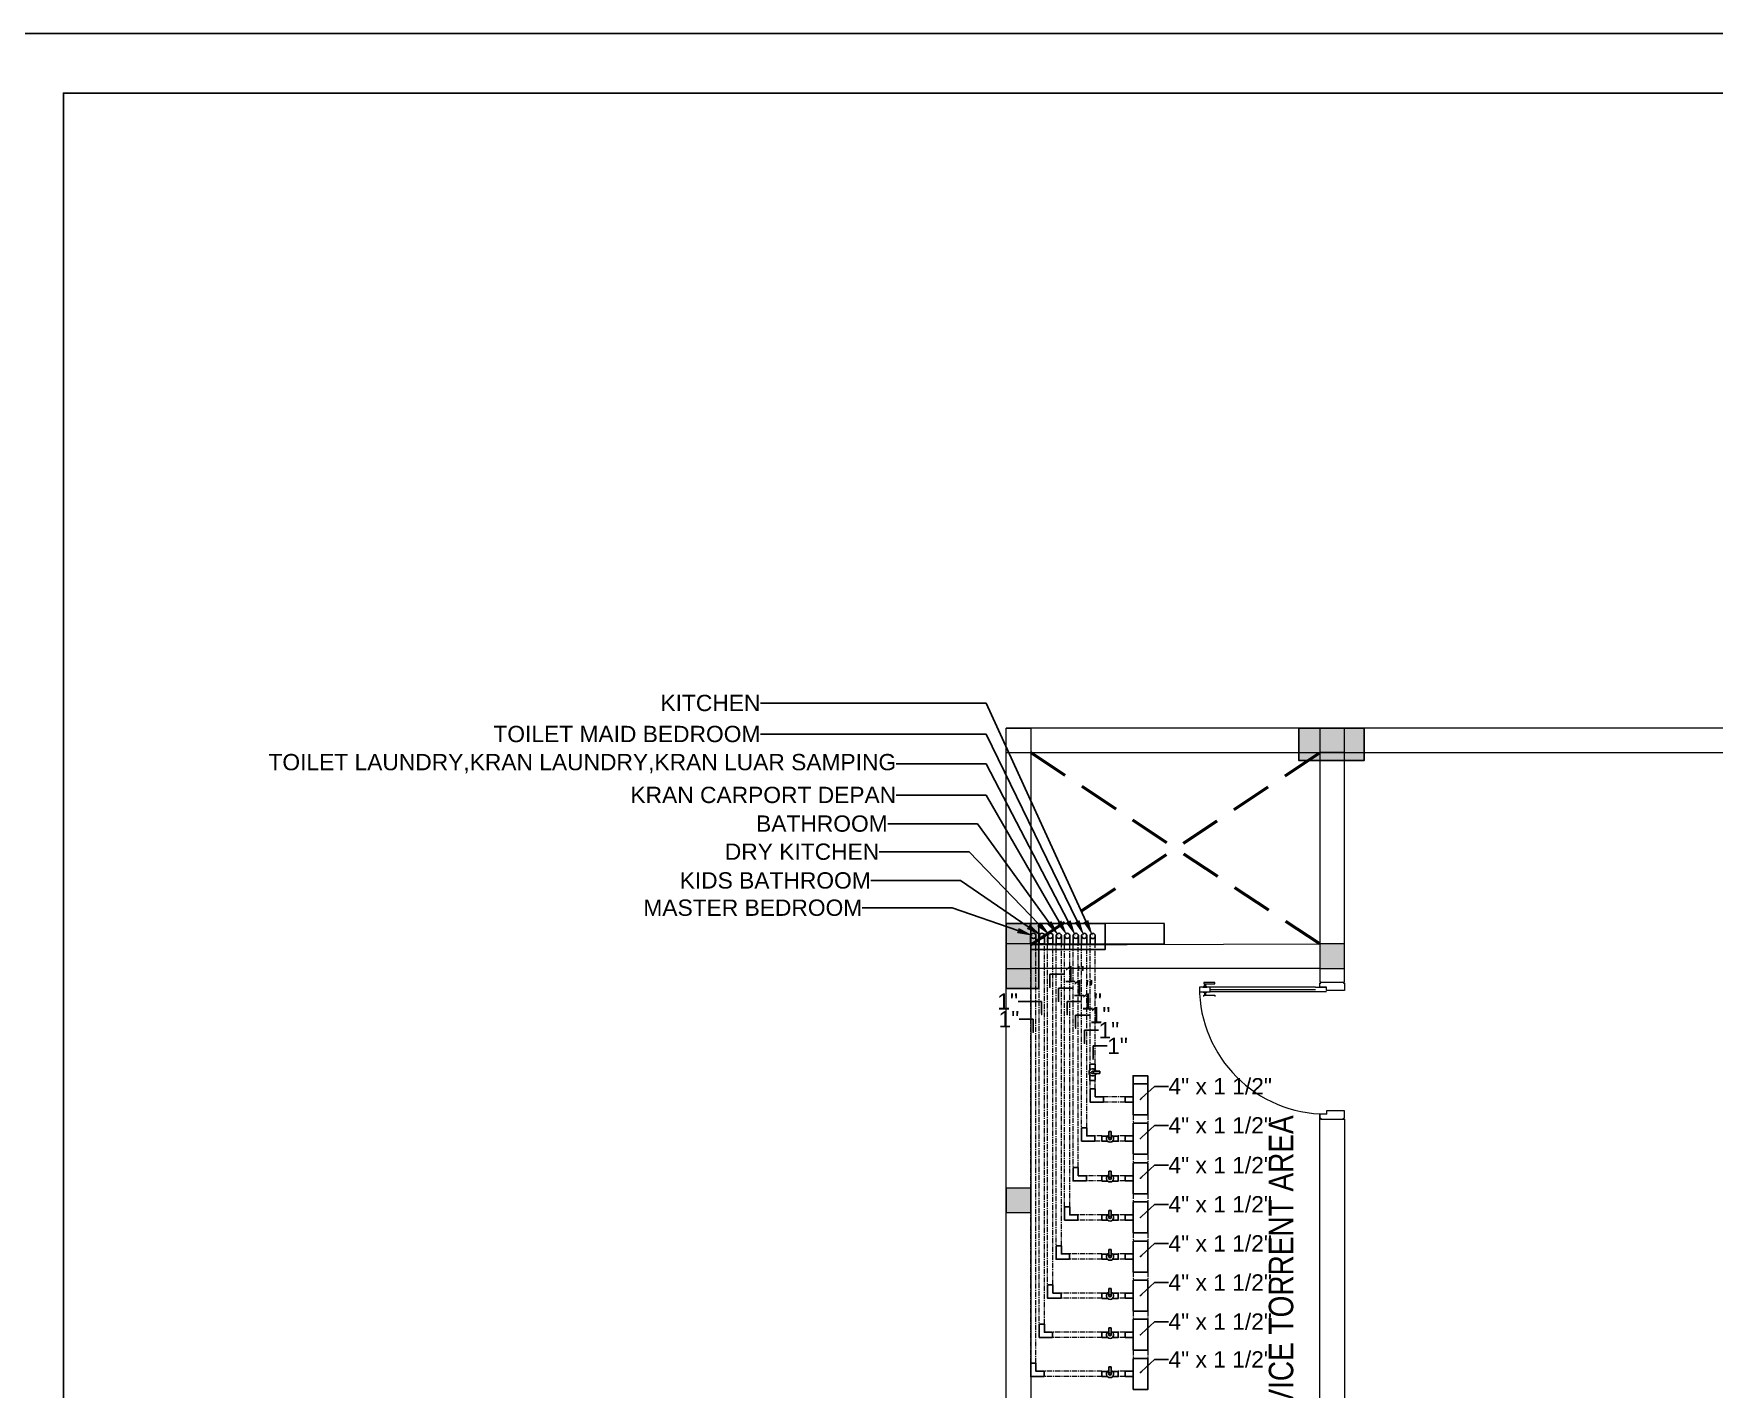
# Model space of a CAD drawing. Header units: millimetres. Extents: x 7371 to 278338, y -43753 to 35464.
# Drawn here: x 69952 to 80261, y 27145 to 35464 of the extents above; entities that cross this region are included whole.
import ezdxf
from ezdxf import colors
from ezdxf.entities.mleader import LeaderData, LeaderLine
from ezdxf.math import Vec2, Vec3

# ---------------------------------------------------------------- set-up
doc = ezdxf.new("R2010")
doc.units = ezdxf.units.MM
doc.header["$MEASUREMENT"] = 0
for name, pattern in [('CENTER', [50.8, 31.75, -6.35, 6.35, -6.35]), ('DASHED2', [0.375, 0.25, -0.125]), ('SLD-Solid', [0])]:
    doc.linetypes.add(name, pattern=pattern)
for name, color, linetype, lineweight in [('DINDING', 1, 'Continuous', 20), ('DOOR OPENING', 4, 'SLD-Solid', 5), ('FURNITURE', 25, 'Continuous', 5), ('HATCH', 8, 'Continuous', 13), ('KOL', 5, 'Continuous', 18), ('LEGEND', 1, 'DASHED2', 50), ('PIPA AIR BERSIH', 5, 'CENTER', 5)]:
    doc.layers.add(name, color=color, linetype=linetype, lineweight=lineweight)
doc.layers.add('TEXT', color=4, linetype='Continuous')
doc.layers.add('WALL', color=90, linetype='Continuous')
doc.styles.add('Arial Narrow', font='ARIALN.TTF')
doc.styles.get("Standard").update_dxf_attribs({"font": 'arial.ttf'})

# ---------------------------------------------------------------- blocks, each defined once
blk = doc.blocks.new('KOLOM PRAKTIS')
at = {"layer": 'HATCH'}
h = blk.add_hatch(color=256, dxfattribs=at)
h.dxf.hatch_style = 1
h.paths.add_polyline_path([(-75, 75), (-75, -75), (75, -75), (75, 75)])
at = {"layer": 'KOL'}
blk.add_lwpolyline([(-75, -75), (75, -75), (75, 75), (-75, 75)], close=True, dxfattribs=at)
blk = doc.blocks.new('hs')
at = {"layer": 'DINDING', "color": 8}
for p, q in [((404.744, 80.27), (395.074, 80.27)), ((395.074, 80.12), (404.744, 80.12)), ((395.224, 78.94), (396.999, 78.945)), ((396.999, 78.795), (395.224, 78.795)), ((396.999, 73.05), (396.999, 77.901)), ((397.149, 77.87), (397.149, 73.05))]:
    blk.add_line(p, q, dxfattribs=at)
blk.add_lwpolyline([(395.074, 66.315), (395.074, 80.27), (395.224, 80.27), (395.224, 66.315), (395.224, 66.315)], dxfattribs=at)
blk.add_lwpolyline([(397.149, 78.71), (397.149, 80.12), (396.999, 80.12), (396.999, 78.71)], close=True, dxfattribs=at)
at = {"layer": 'DOOR OPENING', "color": 8, "linetype": 'Continuous', "ltscale": 10, "transparency": 33554687}
for p, q in [((397.004, 78.71), (396.999, 78.71)), ((397.144, 78.71), (397.149, 78.71)), ((396.29, 78.699), (396.29, 78.684)), ((396.29, 78.646), (396.29, 78.63)), ((396.296, 78.699), (396.296, 78.684)), ((396.296, 78.646), (396.296, 78.63)), ((396.971, 78.68), (396.326, 78.68)), ((396.326, 78.665), (396.971, 78.665)), ((396.971, 78.65), (396.326, 78.65)), ((397.004, 77.87), (396.999, 77.87)), ((397.144, 77.87), (397.149, 77.87))]:
    blk.add_line(p, q, dxfattribs=at)
at = {"layer": 'DOOR OPENING', "color": 8, "linetype": 'Continuous', "transparency": 33554687}
for p, q in [((397.004, 78.705), (397.004, 78.71)), ((397.004, 78.71), (397.144, 78.71)), ((397.144, 78.71), (397.144, 78.705)), ((396.326, 78.68), (396.259, 78.68)), ((396.259, 78.68), (396.259, 78.65)), ((396.259, 78.65), (396.326, 78.65)), ((396.281, 78.68), (396.304, 78.68)), ((396.281, 78.65), (396.304, 78.65)), ((396.281, 78.648), (396.281, 78.65)), ((396.302, 78.684), (396.283, 78.684)), ((396.302, 78.646), (396.283, 78.646)), ((396.354, 78.708), (396.286, 78.708)), ((396.286, 78.708), (396.286, 78.699)), ((396.286, 78.699), (396.354, 78.699)), ((396.286, 78.63), (396.354, 78.63)), ((396.286, 78.622), (396.286, 78.63)), ((396.304, 78.68), (396.304, 78.682)), ((396.304, 78.65), (396.304, 78.648)), ((396.326, 78.65), (396.326, 78.68)), ((396.354, 78.699), (396.354, 78.708)), ((396.354, 78.63), (396.354, 78.622)), ((396.971, 78.68), (397.039, 78.68)), ((397.039, 78.65), (396.971, 78.65)), ((396.999, 78.68), (396.999, 78.705)), ((396.999, 78.705), (397.004, 78.705)), ((397.039, 78.68), (396.999, 78.68)), ((397.039, 78.66), (397.039, 78.68)), ((397.149, 78.66), (397.039, 78.66)), ((397.144, 78.705), (397.149, 78.705)), ((397.149, 78.705), (397.149, 78.66)), ((397.039, 77.9), (396.999, 77.9)), ((396.999, 77.9), (396.999, 77.875)), ((397.039, 77.92), (397.039, 77.9)), ((397.149, 77.92), (397.039, 77.92)), ((397.149, 77.875), (397.149, 77.92)), ((396.999, 77.875), (397.004, 77.875)), ((397.004, 77.875), (397.004, 77.87)), ((397.004, 77.87), (397.144, 77.87)), ((397.144, 77.87), (397.144, 77.875)), ((397.144, 77.875), (397.149, 77.875))]:
    blk.add_line(p, q, dxfattribs=at)
at = {"layer": 'DOOR OPENING', "color": 8, "transparency": 33554687}
blk.add_line((396.281, 78.682), (396.281, 78.68), dxfattribs=at)
at = {"layer": 'DOOR OPENING', "color": 8, "ltscale": 10, "transparency": 33554687}
blk.add_arc((397.039, 78.68), 0.78, 180, 270, dxfattribs=at)
at = {"layer": 'DOOR OPENING', "color": 8, "linetype": 'Continuous', "transparency": 33554687}
for centre, start, end in [((396.283, 78.682), 90, 180), ((396.283, 78.648), 180, 270), ((396.302, 78.682), 0, 90), ((396.302, 78.648), 270, 0)]:
    blk.add_arc(centre, 0.00169, start, end, dxfattribs=at)
at = {"layer": 'FURNITURE', "color": 8, "linetype": 'Continuous', "transparency": 33554687}
blk.add_line((395.224, 77.832), (395.224, 77.582), dxfattribs=at)
at = {"layer": 'LEGEND', "color": 8}
for p, q in [((395.224, 78.94), (396.999, 80.12)), ((395.224, 80.12), (396.999, 78.945))]:
    blk.add_line(p, q, dxfattribs=at)
at = {"layer": 'WALL', "color": 8, "transparency": 33554687, "xscale": 0.001, "yscale": 0.001, "zscale": 0.001}
for p in [(397.074, 80.195), (395.149, 78.87), (397.074, 78.87), (395.149, 77.37)]:
    blk.add_blockref('KOLOM PRAKTIS', p, dxfattribs=at)
at = {"layer": 'TEXT', "color": 8, "transparency": 33554687, "style": 'Arial Narrow'}
blk.add_text('SERVICE TORRENT AREA', height=0.15, rotation=90, dxfattribs=at).set_placement((396.835, 75.745))
blk = doc.blocks.new('k4')
at = {"true_color": 0x636466}
h = blk.add_hatch(dxfattribs=at)
h.set_pattern_fill('ANGLE', color=251)
h.set_pattern_definition([(0, (0, 0), (0, 6.985), [5.08, -1.905]), (90, (0, 0), (-6.985, 4e-16), [5.08, -1.905])])
h.paths.add_polyline_path([(210.558, -20.392), (210.358, -20.392), (210.358, -20.792), (210.558, -20.792)])
h = blk.add_hatch(color=251, dxfattribs=at)
h.dxf.hatch_style = 1
h.paths.add_polyline_path([(210.558, -20.594), (210.358, -20.594), (210.358, -20.792), (210.558, -20.792)])
h.paths.add_polyline_path([(210.558, -20.392), (210.358, -20.392), (210.358, -20.594), (210.558, -20.594)])
for p, q in [((210.358, -20.392), (210.558, -20.392)), ((210.558, -20.392), (210.558, -20.792)), ((210.558, -20.792), (210.358, -20.792))]:
    blk.add_line(p, q)
blk.add_lwpolyline([(210.358, -20.392), (210.558, -20.392), (210.558, -20.792), (210.358, -20.792)], close=True)
blk = doc.blocks.new('KLR')
at = {"rotation": 270}
blk.add_blockref('k4', (323.851, 399.231), dxfattribs=at)
blk.add_blockref('k4', (90.905, 208.065))
blk = doc.blocks.new('FFRRT')
for points in [[(100321, -2770), (100321, -2802)], [(100371, -2770), (100321, -2770)], [(100371, -2691), (100371, -2741)], [(100371, -2831), (100371, -2881), (100461, -2881), (100461, -2691), (100371, -2691)], [(100371, -2831), (100371, -2741)], [(100371, -2802), (100321, -2802)]]:
    blk.add_lwpolyline(points)
blk = doc.blocks.new('TRR444')
for points in [[(99645, -1673), (99645, -1623), (99555, -1623), (99555, -1673)], [(99555, -1673), (99645, -1673)]]:
    blk.add_lwpolyline(points)
blk = doc.blocks.new('fdfd')
blk.add_lwpolyline([(99685, -1599), (99685, -1649), (99717, -1649), (99717, -1599)])
blk.add_circle((99701, -1599), 16)
blk = doc.blocks.new('DD443')
for points in [[(99631, -2396), (99597, -2396), (99597, -2364), (99631, -2364)], [(99640, -2380), (99640, -2336)], [(99653, -2336), (99640, -2336)], [(99653, -2380), (99653, -2336)], [(99697, -2364), (99697, -2396), (99662, -2396)], [(99662, -2364), (99697, -2364)]]:
    blk.add_lwpolyline(points)
blk.add_circle((99647, -2380), 6.69)
blk.add_arc((99647, -2380), 22, 107.6716, 72.3284)
blk = doc.blocks.new('_Dot')
at = {"color": 0, "linetype": 'ByBlock', "lineweight": -2}
blk.add_line((-0.5, 0), (-1, 0), dxfattribs=at)
at = {"color": 0, "linetype": 'ByBlock', "const_width": 0.5}
blk.add_lwpolyline([(-0.25, 0, 1), (0.25, 0, 1)], format="xyb", close=True, dxfattribs=at)

msp = doc.modelspace()

# ---------------------------------------------------------------- linework, layer by layer
for points in [[(90569.1, 35463.6), (90569.1, 5896.5), (69769.7, 5896.5), (69769.7, 35463.6)], [(90204.2, 35098.7), (90204.2, 6261.4), (70134.6, 6261.4), (70134.6, 35098.7)], [(76523.6, 30003.1), (76067.8, 30003.1), (76067.8, 29843), (76523.6, 29843)]]:
    msp.add_lwpolyline(points, close=True)
for points in [[(76067.1, 29877.9), (76067.4, 30002.8)], [(76067.4, 30002.8), (76886.1, 30005.1)], [(76886.1, 30002.8), (76886.4, 29875.7), (76067.4, 29877.9)], [(76463.4, 28990), (76431.4, 28990)], [(76431.4, 28990), (76431.4, 28908), (76513.4, 28908)], [(76463.4, 28990), (76463.4, 28940), (76513.4, 28940)], [(76513.4, 28940), (76513.4, 28908)], [(76411.4, 28750), (76379.4, 28750)], [(76379.4, 28750), (76379.4, 28668), (76461.4, 28668)], [(76411.4, 28750), (76411.4, 28700), (76461.4, 28700)], [(76461.4, 28700), (76461.4, 28668)], [(76359.4, 28505.9), (76327.4, 28505.9)], [(76327.4, 28505.9), (76327.4, 28423.9), (76409.4, 28423.9)], [(76359.4, 28505.9), (76359.4, 28455.9), (76409.4, 28455.9)], [(76409.4, 28455.9), (76409.4, 28423.9)], [(76307.4, 28265.9), (76275.4, 28265.9)], [(76275.4, 28265.9), (76275.4, 28183.9), (76357.4, 28183.9)], [(76307.4, 28265.9), (76307.4, 28215.9), (76357.4, 28215.9)], [(76357.4, 28215.9), (76357.4, 28183.9)], [(76255.4, 28025.9), (76223.4, 28025.9)], [(76223.4, 28025.9), (76223.4, 27943.9), (76305.4, 27943.9)], [(76255.4, 28025.9), (76255.4, 27975.9), (76305.4, 27975.9)], [(76305.4, 27975.9), (76305.4, 27943.9)], [(76203.4, 27785.9), (76171.4, 27785.9)], [(76171.4, 27785.9), (76171.4, 27703.9), (76253.4, 27703.9)], [(76203.4, 27785.9), (76203.4, 27735.9), (76253.4, 27735.9)], [(76253.4, 27735.9), (76253.4, 27703.9)], [(76151.4, 27545.9), (76119.4, 27545.9)], [(76119.4, 27545.9), (76119.4, 27463.9), (76201.4, 27463.9)], [(76151.4, 27545.9), (76151.4, 27495.9), (76201.4, 27495.9)], [(76201.4, 27495.9), (76201.4, 27463.9)], [(76099.4, 27305.9), (76067.4, 27305.9)], [(76067.4, 27305.9), (76067.4, 27223.9), (76149.4, 27223.9)], [(76099.4, 27305.9), (76099.4, 27255.9), (76149.4, 27255.9)], [(76149.4, 27255.9), (76149.4, 27223.9)]]:
    msp.add_lwpolyline(points)
at = {"layer": 'PIPA AIR BERSIH'}
for points in [[(76099.4, 30002.8), (76099.4, 30002.9)], [(76099.4, 27305.9), (76099.4, 29927.8)], [(76119.4, 27463.9), (76119.4, 29927.7)], [(76151.4, 27495.9), (76151.4, 29928.8)], [(76171.4, 27703.9), (76171.4, 29942.1)], [(76203.4, 27735.9), (76203.4, 29927.6)], [(76223.4, 27943.9), (76223.4, 29927.4)], [(76255.4, 27975.9), (76255.4, 29927.4)], [(76307.4, 28265.9), (76307.4, 29927.3)], [(76327.4, 28423.9), (76327.4, 29927.1)], [(76359.4, 28455.9), (76359.4, 29927.1)], [(76379.4, 28668), (76379.4, 29927)], [(76411.4, 28700), (76411.4, 29927)], [(76431.4, 28908), (76431.4, 29926.6)], [(76463.4, 28940), (76463.4, 29926.6)], [(76067.4, 27305.9), (76067.4, 29877.9)], [(76275.4, 28265.9), (76275.4, 29877.4)], [(76431.4, 28940), (76431.4, 28940)], [(76646.3, 28940), (76513.4, 28940)], [(76646.3, 28908), (76513.4, 28908)], [(76696.3, 28829), (76696.3, 28779)], [(76786.3, 28829), (76786.3, 28779)], [(76379.4, 28700), (76379.4, 28700)], [(76503.8, 28700), (76461.4, 28700)], [(76494, 28668), (76461.4, 28668)], [(76646.3, 28700), (76603.8, 28700)], [(76646.3, 28668), (76603.8, 28668)], [(76696.3, 28584.9), (76696.3, 28534.9)], [(76786.3, 28584.9), (76786.3, 28534.9)], [(76327.4, 28455.9), (76327.4, 28455.9)], [(76503.8, 28455.9), (76409.4, 28455.9)], [(76646.3, 28455.9), (76603.8, 28455.9)], [(76503.8, 28423.9), (76409.4, 28423.9)], [(76646.3, 28423.9), (76603.8, 28423.9)], [(76696.3, 28344.9), (76696.3, 28294.9)], [(76786.3, 28344.9), (76786.3, 28294.9)], [(76275.4, 28215.9), (76275.4, 28215.9)], [(76503.8, 28215.9), (76357.4, 28215.9)], [(76503.8, 28183.9), (76357.4, 28183.9)], [(76646.3, 28215.9), (76603.8, 28215.9)], [(76646.3, 28183.9), (76603.8, 28183.9)], [(76696.3, 28104.9), (76696.3, 28054.9)], [(76786.3, 28104.9), (76786.3, 28054.9)], [(76223.4, 27975.9), (76223.4, 27975.9)], [(76503.8, 27975.9), (76255.4, 27975.9)], [(76275.4, 27939.8), (76275.4, 27943.9)], [(76503.8, 27943.9), (76305.4, 27943.9)], [(76646.3, 27975.9), (76603.8, 27975.9)], [(76646.3, 27943.9), (76603.8, 27943.9)], [(76696.3, 27864.9), (76696.3, 27814.9)], [(76786.3, 27864.9), (76786.3, 27814.9)], [(76171.4, 27735.9), (76171.4, 27735.9)], [(76503.8, 27735.9), (76203.4, 27735.9)], [(76646.3, 27735.9), (76603.8, 27735.9)], [(76503.8, 27703.9), (76171.4, 27703.9)], [(76646.3, 27703.9), (76603.8, 27703.9)], [(76696.3, 27624.9), (76696.3, 27574.9)], [(76786.3, 27624.9), (76786.3, 27574.9)], [(76119.4, 27495.9), (76119.4, 27495.9)], [(76503.8, 27463.9), (76119.4, 27463.9)], [(76503.8, 27495.9), (76151.4, 27495.9)], [(76646.3, 27495.9), (76603.8, 27495.9)], [(76646.3, 27463.9), (76603.8, 27463.9)], [(76696.3, 27384.9), (76696.3, 27334.9)], [(76786.3, 27384.9), (76786.3, 27334.9)], [(76067.4, 27255.9), (76067.4, 27255.9)], [(76503.8, 27255.9), (76149.4, 27255.9)], [(76503.8, 27223.9), (76149.4, 27223.9)], [(76646.3, 27255.9), (76603.8, 27255.9)], [(76646.3, 27223.9), (76603.8, 27223.9)]]:
    msp.add_lwpolyline(points, dxfattribs=at)

# ---------------------------------------------------------------- block references
at = {"xscale": 999.2999589644489, "yscale": 999.2999589644489, "zscale": 999.2999589644489}
for name, p in [('hs', (-318879.5, -49011.6)), ('KLR', (-225134.8, -157538.2))]:
    msp.add_blockref(name, p, dxfattribs=at)
for name, p in [('fdfd', (-23617.3, 31527.2)), ('fdfd', (-23565.3, 31527)), ('fdfd', (-23513.3, 31526.9)), ('fdfd', (-23461.3, 31526.7)), ('fdfd', (-23409.3, 31526.6)), ('fdfd', (-23357.3, 31526.5)), ('fdfd', (-23305.3, 31526.3)), ('fdfd', (-23253.3, 31526)), ('FFRRT', (-23675.1, 31710.1)), ('TRR444', (-22859.2, 30692.1)), ('FFRRT', (-23675.1, 31470.1)), ('DD443', (-23092.7, 31063.6)), ('DD443', (-23092.7, 30819.4)), ('FFRRT', (-23675.1, 31225.9)), ('FFRRT', (-23675.1, 30985.9)), ('DD443', (-23092.7, 30579.4)), ('FFRRT', (-23675.1, 30745.9)), ('DD443', (-23092.7, 30339.4)), ('DD443', (-23092.7, 30099.4)), ('FFRRT', (-23675.1, 30505.9)), ('FFRRT', (-23675.1, 30265.9)), ('DD443', (-23092.7, 29859.4)), ('FFRRT', (-23675.1, 30025.9)), ('DD443', (-23092.7, 29619.4))]:
    msp.add_blockref(name, p)
at = {"rotation": 270}
msp.add_blockref('DD443', (78827, 128736.6), dxfattribs=at)

# ---------------------------------------------------------------- leaders
ml = msp.add_multileader_mtext('Standard')
ml.set_content('KITCHEN', color=256)
ml.set_leader_properties()
ml.build(insert=Vec2(0, 0))
ml.multileader.update_dxf_attribs({"dogleg_length": 0.36, "arrow_head_size": 100})
ctx = ml.context
ctx.base_point, ctx.char_height, ctx.arrow_head_size, ctx.landing_gap_size, ctx.plane_origin = Vec3(73818, 31355.7), 100, 100, 0.09, Vec3(76447.5, 29926.7)
ctx.text_align_type = 2
notes = []
notes.append((ctx, [(1, (1, 1, 0), (75793.7, 31355.7), (-1, 0), 1384, [(0, [(76447.5, 29926.7)], 0, [])])]))
ctx.mtext.insert, ctx.mtext.width, ctx.mtext.alignment, ctx.mtext.flow_direction = Vec3(74409.6, 31406.6), 1232.045, 3, 5
ml = msp.add_multileader_mtext('Standard')
ml.set_content('TOILET MAID BEDROOM', color=256)
ml.set_leader_properties()
ml.build(insert=Vec2(0, 0))
ml.multileader.update_dxf_attribs({"dogleg_length": 0.36, "arrow_head_size": 100})
ctx = ml.context
ctx.base_point, ctx.char_height, ctx.arrow_head_size, ctx.landing_gap_size, ctx.plane_origin = Vec3(72785.6, 31165.5), 100, 100, 0.09, Vec3(76395.5, 29927)
ctx.text_align_type = 2
notes.append((ctx, [(1, (1, 1, 0), (75793.7, 31165.5), (-1, 0), 1384, [(0, [(76395.5, 29927)], 0, [])])]))
ctx.mtext.insert, ctx.mtext.alignment, ctx.mtext.flow_direction = Vec3(74409.6, 31216.3), 3, 5
ml = msp.add_multileader_mtext('Standard')
ml.set_content('TOILET LAUNDRY,KRAN LAUNDRY,KRAN LUAR SAMPING', color=256)
ml.set_leader_properties()
ml.build(insert=Vec2(0, 0))
ml.multileader.update_dxf_attribs({"dogleg_length": 0.36, "arrow_head_size": 100})
ctx = ml.context
ctx.base_point, ctx.char_height, ctx.arrow_head_size, ctx.landing_gap_size, ctx.plane_origin = Vec3(71403.9, 30983.8), 100, 100, 0.09, Vec3(76343.5, 29927.2)
ctx.text_align_type = 2
notes.append((ctx, [(1, (1, 1, 0), (75793.7, 30983.8), (-1, 0), 551.3, [(0, [(76343.5, 29927.2)], 0, [])])]))
ctx.mtext.insert, ctx.mtext.alignment, ctx.mtext.flow_direction = Vec3(75242.3, 31043.7), 3, 5
ml = msp.add_multileader_mtext('Standard')
ml.set_content('KRAN CARPORT DEPAN', color=256)
ml.set_leader_properties()
ml.build(insert=Vec2(0, 0))
ml.multileader.update_dxf_attribs({"dogleg_length": 0.36, "arrow_head_size": 100})
ctx = ml.context
ctx.base_point, ctx.char_height, ctx.arrow_head_size, ctx.landing_gap_size, ctx.plane_origin = Vec3(73633.8, 30791.6), 100, 100, 0.09, Vec3(76291.5, 29927.3)
ctx.text_align_type = 2
notes.append((ctx, [(1, (1, 1, 0), (75793.7, 30791.6), (-1, 0), 551.3, [(0, [(76291.5, 29927.3)], 0, [])])]))
ctx.mtext.insert, ctx.mtext.alignment, ctx.mtext.flow_direction = Vec3(75242.3, 30842.5), 3, 5
ml = msp.add_multileader_mtext('Standard')
ml.set_content('BATHROOM', color=256)
ml.set_leader_properties()
ml.build(insert=Vec2(0, 0))
ml.multileader.update_dxf_attribs({"dogleg_length": 0.36, "arrow_head_size": 100})
ctx = ml.context
ctx.base_point, ctx.char_height, ctx.arrow_head_size, ctx.landing_gap_size, ctx.plane_origin = Vec3(74403.8, 30615.6), 100, 100, 0.09, Vec3(76239.5, 29927.5)
ctx.text_align_type = 2
notes.append((ctx, [(1, (1, 1, 0), (75741.7, 30615.6), (-1, 0), 551.3, [(0, [(76239.5, 29927.5)], 0, [])])]))
ctx.mtext.insert, ctx.mtext.alignment, ctx.mtext.flow_direction = Vec3(75190.3, 30666.5), 3, 5
ml = msp.add_multileader_mtext('Standard')
ml.set_content('DRY KITCHEN', color=256)
ml.set_leader_properties()
ml.build(insert=Vec2(0, 0))
ml.multileader.update_dxf_attribs({"dogleg_length": 0.36, "arrow_head_size": 100})
ctx = ml.context
ctx.base_point, ctx.char_height, ctx.arrow_head_size, ctx.landing_gap_size, ctx.plane_origin = Vec3(74213.5, 30443.3), 100, 100, 0.09, Vec3(76187.5, 29927.6)
ctx.text_align_type = 2
notes.append((ctx, [(1, (1, 1, 0), (75689.7, 30443.3), (-1, 0), 551.3, [(0, [(76187.5, 29927.6)], 0, [])])]))
ctx.mtext.insert, ctx.mtext.alignment, ctx.mtext.flow_direction = Vec3(75138.3, 30494.2), 3, 5
ml = msp.add_multileader_mtext('Standard')
ml.set_content('KIDS BATHROOM', color=256)
ml.set_leader_properties()
ml.build(insert=Vec2(0, 0))
ml.multileader.update_dxf_attribs({"dogleg_length": 0.36, "arrow_head_size": 100})
ctx = ml.context
ctx.base_point, ctx.char_height, ctx.arrow_head_size, ctx.landing_gap_size, ctx.plane_origin = Vec3(73934.9, 30266.9), 100, 100, 0.09, Vec3(76135.5, 29927.7)
ctx.text_align_type = 2
notes.append((ctx, [(1, (1, 1, 0), (75637.7, 30266.9), (-1, 0), 551.3, [(0, [(76135.5, 29927.7)], 0, [])])]))
ctx.mtext.insert, ctx.mtext.alignment, ctx.mtext.flow_direction = Vec3(75086.3, 30317.8), 3, 5
ml = msp.add_multileader_mtext('Standard')
ml.set_content('MASTER BEDROOM', color=256)
ml.set_leader_properties()
ml.build(insert=Vec2(0, 0))
ml.multileader.update_dxf_attribs({"dogleg_length": 0.36, "arrow_head_size": 100})
ctx = ml.context
ctx.base_point, ctx.char_height, ctx.arrow_head_size, ctx.landing_gap_size, ctx.plane_origin = Vec3(73712.3, 30099.7), 100, 100, 0.09, Vec3(76083.5, 29927.9)
ctx.text_align_type = 2
notes.append((ctx, [(1, (1, 1, 0), (75585.7, 30099.7), (-1, 0), 551.3, [(0, [(76083.5, 29927.9)], 0, [])])]))
ctx.mtext.insert, ctx.mtext.alignment, ctx.mtext.flow_direction = Vec3(75034.3, 30150.5), 3, 5
ml = msp.add_multileader_mtext('Standard')
ml.set_content('1"', color=256)
ml.set_leader_properties()
ml.set_arrow_properties(name='DOT')
ml.build(insert=Vec2(0, 0))
ml.multileader.update_dxf_attribs({"dogleg_length": 0.36, "arrow_head_size": 10})
ctx = ml.context
ctx.base_point, ctx.char_height, ctx.arrow_head_size, ctx.landing_gap_size, ctx.plane_origin = Vec3(76271.2, 29692.8), 100, 10, 0.09, Vec3(76185.3, 29612.7)
notes.append((ctx, [(0, (1, 1, 0), (76185.3, 29692.8), (1, 0), 85.9, [(0, [(76185.3, 29612.7)], 0, [])])]))
ctx.mtext.insert, ctx.mtext.flow_direction = Vec3(76271.3, 29742.8), 5
ml = msp.add_multileader_mtext('Standard')
ml.set_content('1"', color=256)
ml.set_leader_properties()
ml.set_arrow_properties(name='DOT')
ml.build(insert=Vec2(0, 0))
ml.multileader.update_dxf_attribs({"dogleg_length": 0.36, "arrow_head_size": 10})
ctx = ml.context
ctx.base_point, ctx.char_height, ctx.arrow_head_size, ctx.landing_gap_size, ctx.plane_origin = Vec3(76324.2, 29606), 100, 10, 0.09, Vec3(76238.3, 29526)
notes.append((ctx, [(0, (1, 1, 0), (76238.3, 29606), (1, 0), 85.9, [(0, [(76238.3, 29526)], 0, [])])]))
ctx.mtext.insert, ctx.mtext.flow_direction = Vec3(76324.3, 29656), 5
ml = msp.add_multileader_mtext('Standard')
ml.set_content('1"', color=256)
ml.set_leader_properties()
ml.set_arrow_properties(name='DOT')
ml.build(insert=Vec2(0, 0))
ml.multileader.update_dxf_attribs({"dogleg_length": 0.36, "arrow_head_size": 10})
ctx = ml.context
ctx.base_point, ctx.char_height, ctx.arrow_head_size, ctx.landing_gap_size, ctx.plane_origin = Vec3(75884.3, 29525.4), 100, 10, 0.09, Vec3(76134.6, 29445.4)
ctx.text_align_type = 2
notes.append((ctx, [(1, (1, 1, 0), (76133.9, 29525.4), (-1, 0), 143.9, [(0, [(76134.6, 29445.4)], 0, [])])]))
ctx.mtext.insert, ctx.mtext.alignment, ctx.mtext.flow_direction = Vec3(75989.9, 29575.4), 3, 5
ml = msp.add_multileader_mtext('Standard')
ml.set_content('1"', color=256)
ml.set_leader_properties()
ml.set_arrow_properties(name='DOT')
ml.build(insert=Vec2(0, 0))
ml.multileader.update_dxf_attribs({"dogleg_length": 0.36, "arrow_head_size": 10})
ctx = ml.context
ctx.base_point, ctx.char_height, ctx.arrow_head_size, ctx.landing_gap_size, ctx.plane_origin = Vec3(76377.2, 29525.4), 100, 10, 0.09, Vec3(76291.3, 29445.4)
notes.append((ctx, [(0, (1, 1, 0), (76291.3, 29525.4), (1, 0), 85.9, [(0, [(76291.3, 29445.4)], 0, [])])]))
ctx.mtext.insert, ctx.mtext.flow_direction = Vec3(76377.3, 29575.4), 5
ml = msp.add_multileader_mtext('Standard')
ml.set_content('1"', color=256)
ml.set_leader_properties()
ml.set_arrow_properties(name='DOT')
ml.build(insert=Vec2(0, 0))
ml.multileader.update_dxf_attribs({"dogleg_length": 0.36, "arrow_head_size": 10})
ctx = ml.context
ctx.base_point, ctx.char_height, ctx.arrow_head_size, ctx.landing_gap_size, ctx.plane_origin = Vec3(76429, 29441.8), 100, 10, 0.09, Vec3(76343.1, 29361.8)
notes.append((ctx, [(0, (1, 1, 0), (76343.1, 29441.8), (1, 0), 85.9, [(0, [(76343.1, 29361.8)], 0, [])])]))
ctx.mtext.insert, ctx.mtext.flow_direction = Vec3(76429.1, 29491.8), 5
ml = msp.add_multileader_mtext('Standard')
ml.set_content('1"', color=256)
ml.set_leader_properties()
ml.set_arrow_properties(name='DOT')
ml.build(insert=Vec2(0, 0))
ml.multileader.update_dxf_attribs({"dogleg_length": 0.36, "arrow_head_size": 10})
ctx = ml.context
ctx.base_point, ctx.char_height, ctx.arrow_head_size, ctx.landing_gap_size, ctx.plane_origin = Vec3(75891.7, 29416.4), 100, 10, 0.09, Vec3(76083.1, 29336.4)
ctx.text_align_type = 2
notes.append((ctx, [(1, (1, 1, 0), (76083.3, 29416.4), (-1, 0), 85.9, [(0, [(76083.1, 29336.4)], 0, [])])]))
ctx.mtext.insert, ctx.mtext.alignment, ctx.mtext.flow_direction = Vec3(75997.3, 29466.4), 3, 5
ml = msp.add_multileader_mtext('Standard')
ml.set_content('1"', color=256)
ml.set_leader_properties()
ml.set_arrow_properties(name='DOT')
ml.build(insert=Vec2(0, 0))
ml.multileader.update_dxf_attribs({"dogleg_length": 0.36, "arrow_head_size": 10})
ctx = ml.context
ctx.base_point, ctx.char_height, ctx.arrow_head_size, ctx.landing_gap_size, ctx.plane_origin = Vec3(76483, 29348.6), 100, 10, 0.09, Vec3(76397.1, 29268.6)
notes.append((ctx, [(0, (1, 1, 0), (76397.1, 29348.6), (1, 0), 85.9, [(0, [(76397.1, 29268.6)], 0, [])])]))
ctx.mtext.insert, ctx.mtext.flow_direction = Vec3(76483.1, 29398.6), 5
ml = msp.add_multileader_mtext('Standard')
ml.set_content('1"', color=256)
ml.set_leader_properties()
ml.set_arrow_properties(name='DOT')
ml.build(insert=Vec2(0, 0))
ml.multileader.update_dxf_attribs({"dogleg_length": 0.36, "arrow_head_size": 10})
ctx = ml.context
ctx.base_point, ctx.char_height, ctx.arrow_head_size, ctx.landing_gap_size, ctx.plane_origin = Vec3(76536.1, 29252), 100, 10, 0.09, Vec3(76450.2, 29171.9)
notes.append((ctx, [(0, (1, 1, 0), (76450.2, 29252), (1, 0), 85.9, [(0, [(76450.2, 29171.9)], 0, [])])]))
ctx.mtext.insert, ctx.mtext.flow_direction = Vec3(76536.2, 29302), 5
ml = msp.add_multileader_mtext('Standard')
ml.set_content('4" x 1 1/2"', color=256)
ml.set_leader_properties()
ml.set_arrow_properties(name='DOT')
ml.build(insert=Vec2(0, 0))
ml.multileader.update_dxf_attribs({"dogleg_length": 0.36, "arrow_head_size": 10})
ctx = ml.context
ctx.base_point, ctx.char_height, ctx.arrow_head_size, ctx.landing_gap_size, ctx.plane_origin = Vec3(76912.2, 29004.1), 100, 10, 0.09, Vec3(76740.3, 28924)
notes.append((ctx, [(0, (1, 1, 0), (76826.2, 29004.1), (1, 0), 85.9, [(0, [(76740.3, 28924)], 0, [])])]))
ctx.mtext.insert, ctx.mtext.flow_direction = Vec3(76912.2, 29055), 5
ml = msp.add_multileader_mtext('Standard')
ml.set_content('4" x 1 1/2"', color=256)
ml.set_leader_properties()
ml.set_arrow_properties(name='DOT')
ml.build(insert=Vec2(0, 0))
ml.multileader.update_dxf_attribs({"dogleg_length": 0.36, "arrow_head_size": 10})
ctx = ml.context
ctx.base_point, ctx.char_height, ctx.arrow_head_size, ctx.landing_gap_size, ctx.plane_origin = Vec3(76912.2, 28764.1), 100, 10, 0.09, Vec3(76740.3, 28684)
notes.append((ctx, [(0, (1, 1, 0), (76826.2, 28764.1), (1, 0), 85.9, [(0, [(76740.3, 28684)], 0, [])])]))
ctx.mtext.insert, ctx.mtext.flow_direction = Vec3(76912.2, 28815), 5
ml = msp.add_multileader_mtext('Standard')
ml.set_content('4" x 1 1/2"', color=256)
ml.set_leader_properties()
ml.set_arrow_properties(name='DOT')
ml.build(insert=Vec2(0, 0))
ml.multileader.update_dxf_attribs({"dogleg_length": 0.36, "arrow_head_size": 10})
ctx = ml.context
ctx.base_point, ctx.char_height, ctx.arrow_head_size, ctx.landing_gap_size, ctx.plane_origin = Vec3(76912.2, 28520), 100, 10, 0.09, Vec3(76740.3, 28439.9)
notes.append((ctx, [(0, (1, 1, 0), (76826.2, 28520), (1, 0), 85.9, [(0, [(76740.3, 28439.9)], 0, [])])]))
ctx.mtext.insert, ctx.mtext.flow_direction = Vec3(76912.2, 28570.8), 5
ml = msp.add_multileader_mtext('Standard')
ml.set_content('4" x 1 1/2"', color=256)
ml.set_leader_properties()
ml.set_arrow_properties(name='DOT')
ml.build(insert=Vec2(0, 0))
ml.multileader.update_dxf_attribs({"dogleg_length": 0.36, "arrow_head_size": 10})
ctx = ml.context
ctx.base_point, ctx.char_height, ctx.arrow_head_size, ctx.landing_gap_size, ctx.plane_origin = Vec3(76912.2, 28280), 100, 10, 0.09, Vec3(76740.3, 28199.9)
notes.append((ctx, [(0, (1, 1, 0), (76826.2, 28280), (1, 0), 85.9, [(0, [(76740.3, 28199.9)], 0, [])])]))
ctx.mtext.insert, ctx.mtext.flow_direction = Vec3(76912.2, 28330.8), 5
ml = msp.add_multileader_mtext('Standard')
ml.set_content('4" x 1 1/2"', color=256)
ml.set_leader_properties()
ml.set_arrow_properties(name='DOT')
ml.build(insert=Vec2(0, 0))
ml.multileader.update_dxf_attribs({"dogleg_length": 0.36, "arrow_head_size": 10})
ctx = ml.context
ctx.base_point, ctx.char_height, ctx.arrow_head_size, ctx.landing_gap_size, ctx.plane_origin = Vec3(76912.2, 28040), 100, 10, 0.09, Vec3(76740.3, 27959.9)
notes.append((ctx, [(0, (1, 1, 0), (76826.2, 28040), (1, 0), 85.9, [(0, [(76740.3, 27959.9)], 0, [])])]))
ctx.mtext.insert, ctx.mtext.flow_direction = Vec3(76912.2, 28090.8), 5
ml = msp.add_multileader_mtext('Standard')
ml.set_content('4" x 1 1/2"', color=256)
ml.set_leader_properties()
ml.set_arrow_properties(name='DOT')
ml.build(insert=Vec2(0, 0))
ml.multileader.update_dxf_attribs({"dogleg_length": 0.36, "arrow_head_size": 10})
ctx = ml.context
ctx.base_point, ctx.char_height, ctx.arrow_head_size, ctx.landing_gap_size, ctx.plane_origin = Vec3(76912.2, 27800), 100, 10, 0.09, Vec3(76740.3, 27719.9)
notes.append((ctx, [(0, (1, 1, 0), (76826.2, 27800), (1, 0), 85.9, [(0, [(76740.3, 27719.9)], 0, [])])]))
ctx.mtext.insert, ctx.mtext.flow_direction = Vec3(76912.2, 27850.8), 5
ml = msp.add_multileader_mtext('Standard')
ml.set_content('4" x 1 1/2"', color=256)
ml.set_leader_properties()
ml.set_arrow_properties(name='DOT')
ml.build(insert=Vec2(0, 0))
ml.multileader.update_dxf_attribs({"dogleg_length": 0.36, "arrow_head_size": 10})
ctx = ml.context
ctx.base_point, ctx.char_height, ctx.arrow_head_size, ctx.landing_gap_size, ctx.plane_origin = Vec3(76912.2, 27560), 100, 10, 0.09, Vec3(76740.3, 27479.9)
notes.append((ctx, [(0, (1, 1, 0), (76826.2, 27560), (1, 0), 85.9, [(0, [(76740.3, 27479.9)], 0, [])])]))
ctx.mtext.insert, ctx.mtext.flow_direction = Vec3(76912.2, 27610.8), 5
ml = msp.add_multileader_mtext('Standard')
ml.set_content('4" x 1 1/2"', color=256)
ml.set_leader_properties()
ml.set_arrow_properties(name='DOT')
ml.build(insert=Vec2(0, 0))
ml.multileader.update_dxf_attribs({"dogleg_length": 0.36, "arrow_head_size": 10})
ctx = ml.context
ctx.base_point, ctx.char_height, ctx.arrow_head_size, ctx.landing_gap_size, ctx.plane_origin = Vec3(76912.2, 27328), 100, 10, 0.09, Vec3(76740.3, 27248)
notes.append((ctx, [(0, (1, 1, 0), (76826.2, 27328), (1, 0), 85.9, [(0, [(76740.3, 27248)], 0, [])])]))
ctx.mtext.insert, ctx.mtext.flow_direction = Vec3(76912.2, 27378.9), 5
for ctx, leaders in notes:
    for number, flags, end, landing, length, lines in leaders:
        leader = LeaderData()
        leader.index, (leader.has_last_leader_line, leader.has_dogleg_vector, leader.attachment_direction) = number, flags
        leader.last_leader_point, leader.dogleg_vector, leader.dogleg_length = Vec3(end), Vec3(landing), length
        for number, points, colour, breaks in lines:
            line = LeaderLine()
            line.index, line.vertices, line.color, line.breaks = number, Vec3.list(points), colors.encode_raw_color(colour), breaks
            leader.lines.append(line)
        ctx.leaders.append(leader)

doc.saveas('drawing.dxf')
